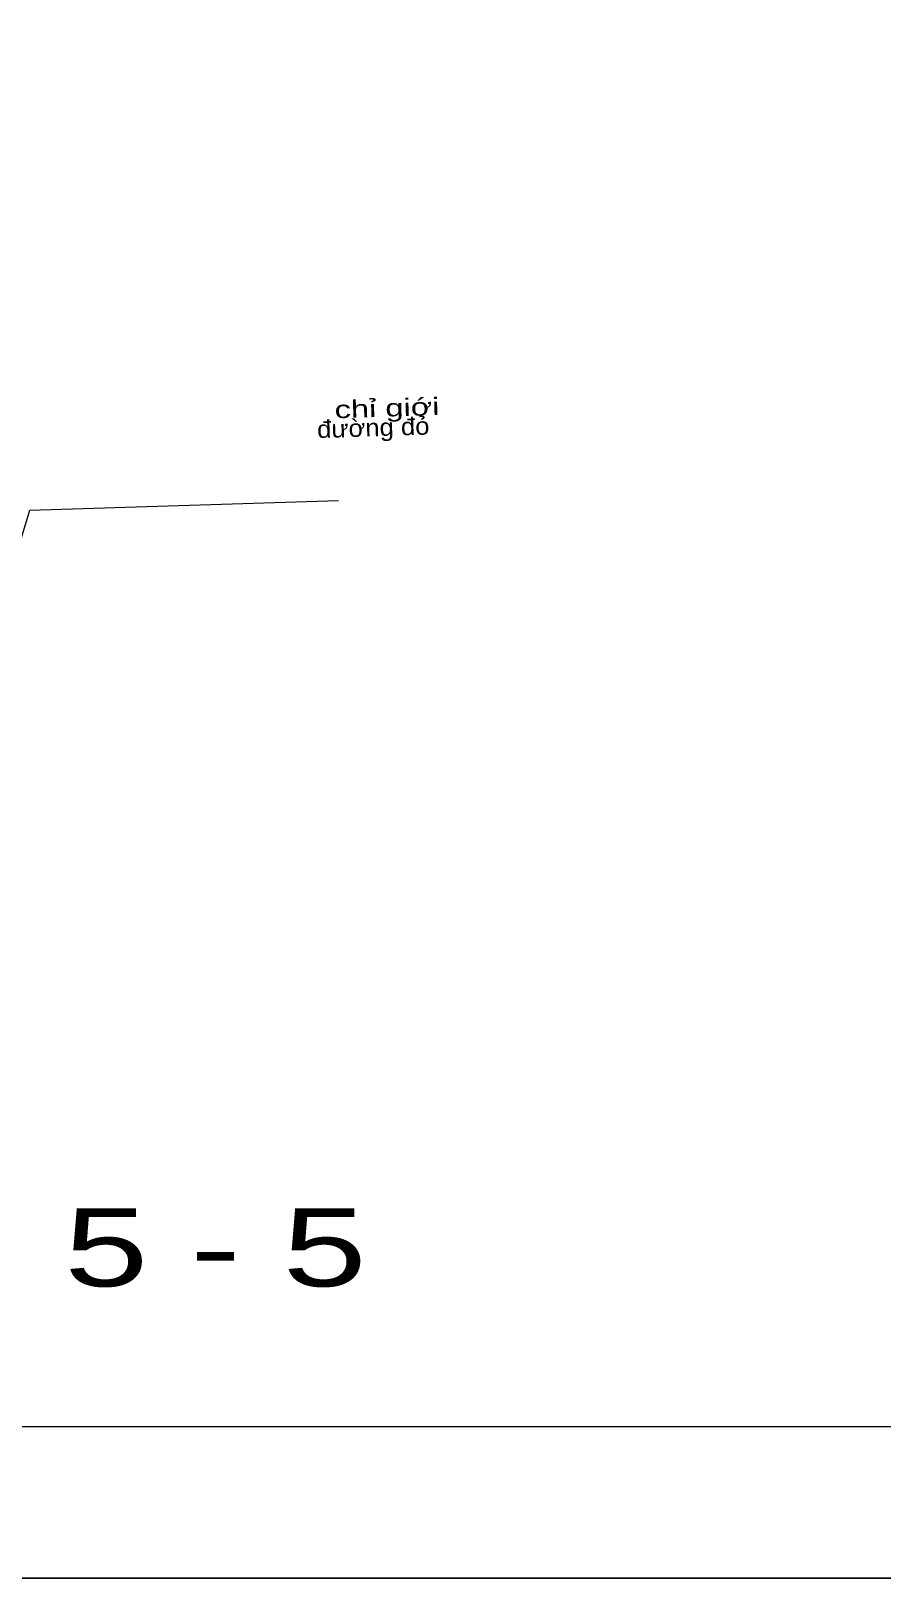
# Model space of a CAD drawing. Header units: metres. Extents: x 532950 to 537618, y 1849954 to 1853119.
# Drawn here: x 535662.8 to 535865.4, y 1849953.7 to 1850321.7 of the extents above; entities that cross this region are included whole.
import ezdxf

# ---------------------------------------------------------------- set-up
doc = ezdxf.new("R2010")
doc.units = ezdxf.units.M
doc.header["$LTSCALE"] = 3.1
doc.layers.add('16', color=7, linetype='Continuous', lineweight=13)
doc.layers.add('59', color=7, linetype='Continuous', lineweight=13)

msp = doc.modelspace()

# ---------------------------------------------------------------- linework, layer by layer
at = {"layer": '16'}
msp.add_lwpolyline([(535651.07, 1850169.94), (535662.55, 1850207.7), (535736.04, 1850210.05)], dxfattribs=at)
at = {"layer": '59'}
for points in [[(537432.41, 1849953.71), (537432.41, 1852676.21), (533348.66, 1852676.21), (533348.66, 1849953.71)], [(533348.66, 1852676.21), (537432.41, 1852676.21), (537432.41, 1849953.71), (533348.66, 1849953.71)], [(533348.66, 1852676.21), (537432.41, 1852676.21), (537432.41, 1849953.71), (533348.66, 1849953.71)], [(533384.63, 1852640.25), (537396.45, 1852640.25), (537396.45, 1849989.67), (533384.63, 1849989.67)], [(533384.63, 1852640.25), (537396.45, 1852640.25), (537396.45, 1849989.67), (533384.63, 1849989.67)]]:
    msp.add_lwpolyline(points, close=True, dxfattribs=at)

# ---------------------------------------------------------------- texts
at = {"layer": '16'}
for s, width, p in [('  chỉ giới', 1.4, (535730.87, 1850229.43)), ('đường đỏ', 1.1, (535731.01, 1850224.87))]:
    msp.add_text(s, height=4.148, rotation=1.829, dxfattribs=dict(at, width=width)).set_placement(p)
at = {"layer": '16', "width": 1.45}
msp.add_text('M T C T 5 - 5', height=18.55, dxfattribs=at).set_placement((535530.92, 1850023.09))

doc.saveas('drawing.dxf')
